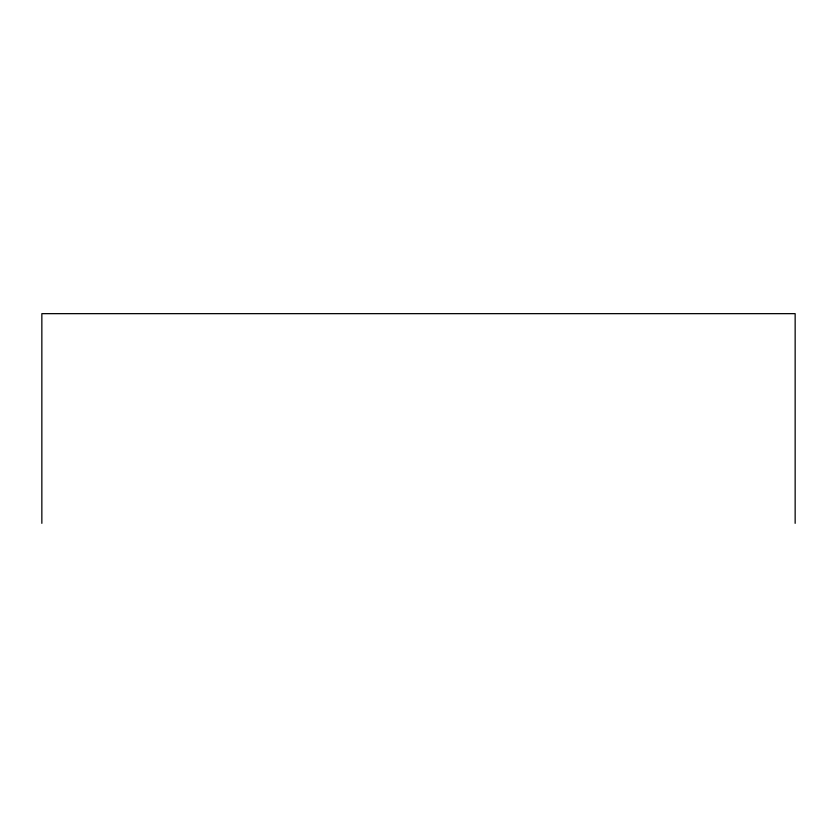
<?xml version="1.0" encoding="UTF-8"?>
<svg xmlns="http://www.w3.org/2000/svg" width="837" height="837" viewBox="0 0 837 837"><rect width="100%" height="100%" fill="white"/><g stroke="black" fill="none" stroke-linecap="round" stroke-linejoin="round"><path stroke-width="1.26" d="M795.15 523.345L795.15 313.655L41.85 313.655L41.85 523.345"/></g></svg>
